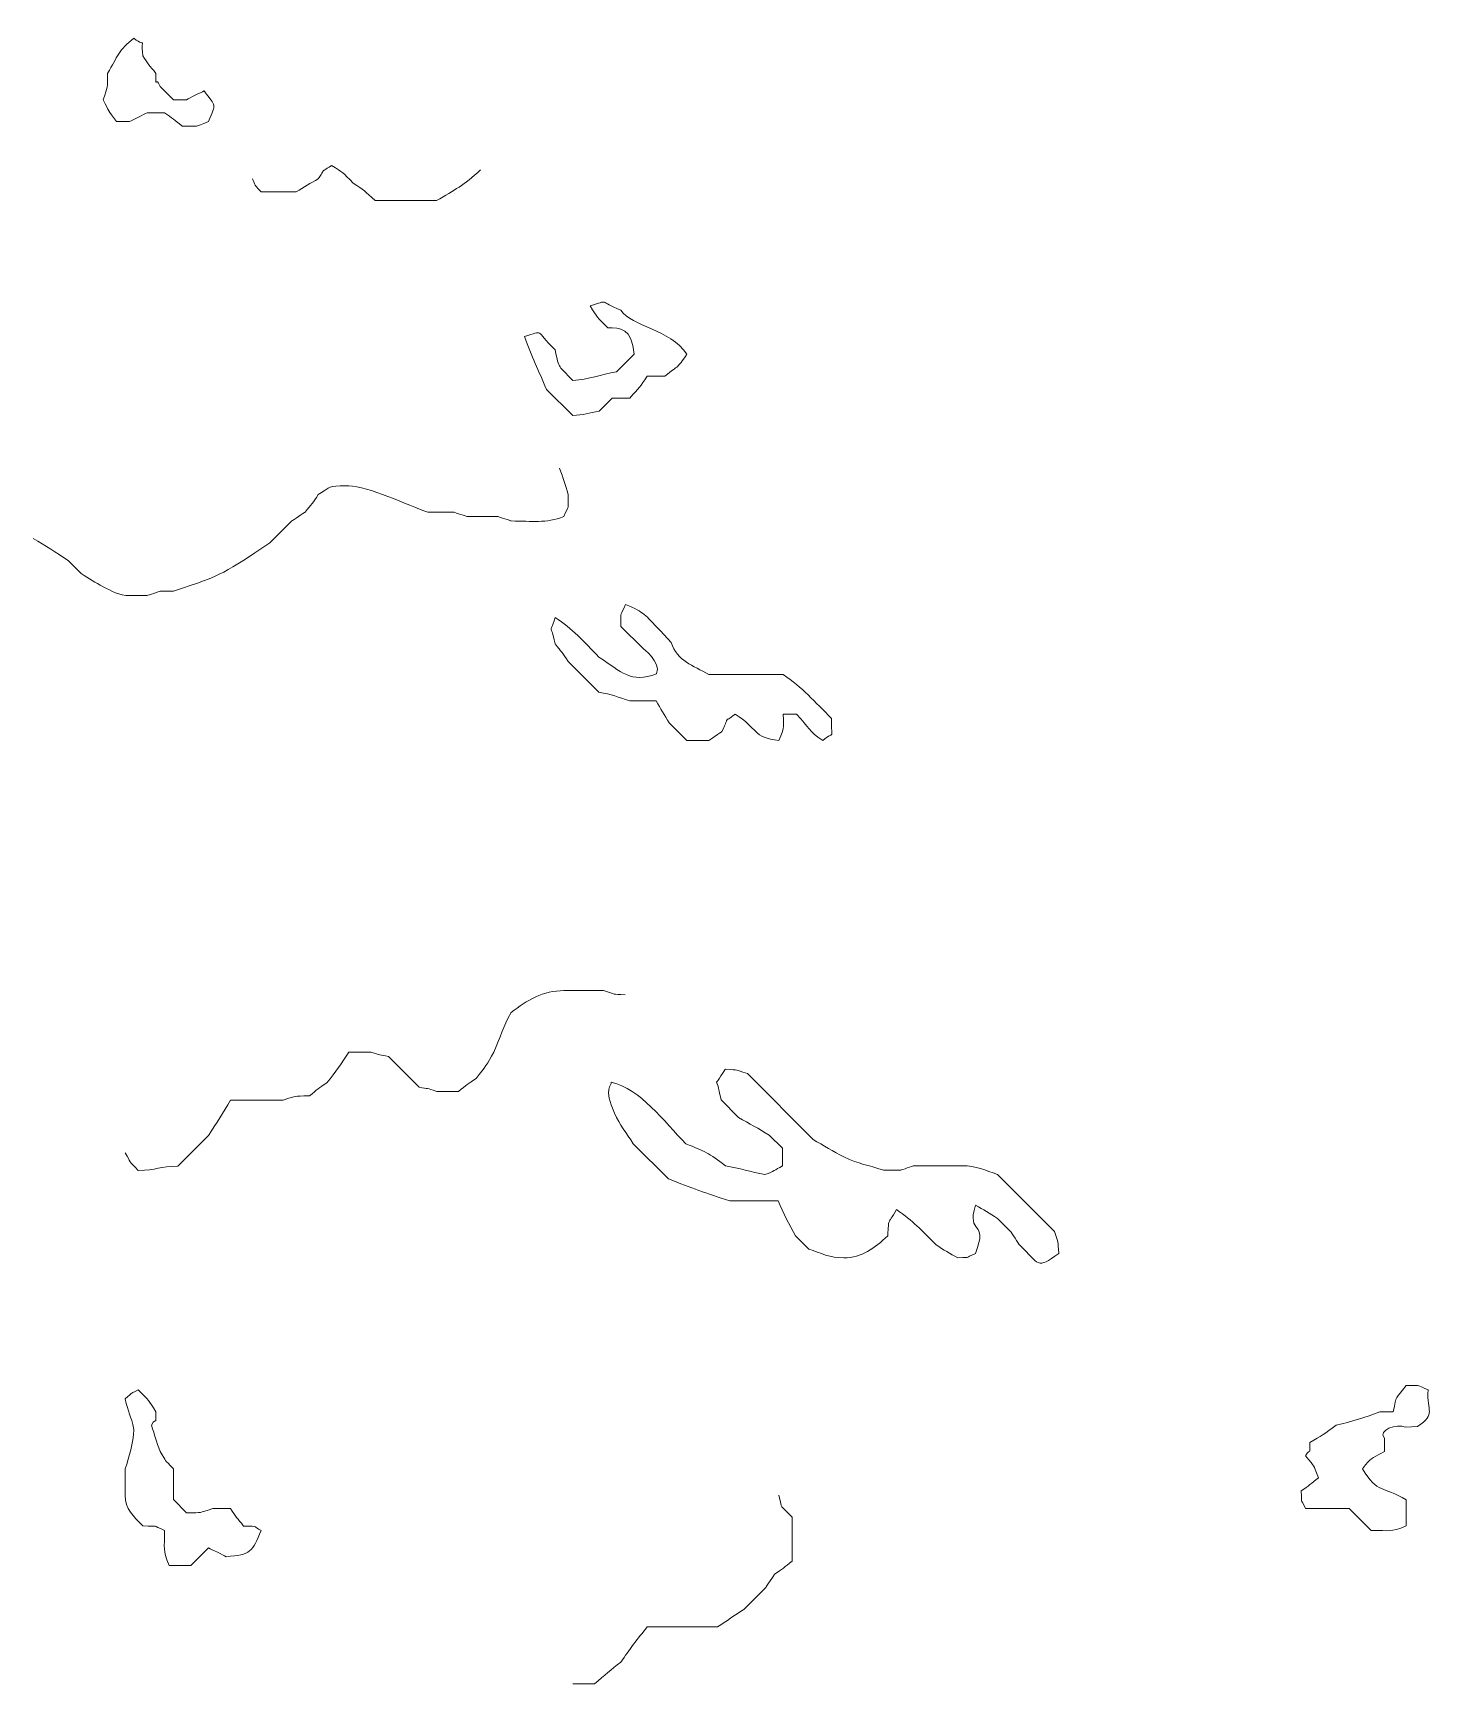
# Model space of a CAD drawing. Header units: millimetres. Extents: x -206 to 205, y -140 to 141.
# Drawn here: x 127.2 to 176.3, y -63.5 to -5.8 of the extents above; entities that cross this region are included whole.
import ezdxf

# ---------------------------------------------------------------- set-up
doc = ezdxf.new("R2010")
doc.units = ezdxf.units.MM
doc.header["$MEASUREMENT"] = 0
doc.layers.add('svg2', color=7, linetype='Continuous')

msp = doc.modelspace()

# ---------------------------------------------------------------- linework, layer by layer
at = {"layer": 'svg2', "lineweight": 9}
for points, knots in [([(129.7914, -7.1959), (130.1437, -6.607), (130.1771, -6.3723), (130.7125, -5.9687), (130.7125, -5.9687), (131.1909, -6.3652), (130.9392, -5.786), (131.0189, -6.5825), (131.0189, -6.5825), (131.2053, -6.8725), (131.2559, -6.9181), (131.4799, -7.1959), (131.4799, -7.1959), (131.4799, -7.8076), (131.4538, -7.2404), (131.6329, -7.6563), (131.6329, -7.6563), (131.6329, -7.6563), (132.0932, -8.1171), (132.0932, -8.1171), (132.0932, -8.1171), (132.0932, -8.1171), (132.5536, -8.1166), (132.5536, -8.1166), (132.5536, -8.1166), (132.6518, -8.0608), (133.0615, -7.8659), (133.1674, -7.8097), (133.1674, -7.8097), (133.594, -8.4076), (133.5899, -8.1907), (133.3208, -8.8844), (133.3208, -8.8844), (132.7965, -9.088), (133.0314, -9.0378), (132.4011, -9.0378), (132.4011, -9.0378), (132.1244, -8.8194), (132.0671, -8.7642), (131.7863, -8.577), (131.7863, -8.577), (131.7863, -8.577), (131.1729, -8.577), (131.1729, -8.577), (131.1729, -8.577), (131.0752, -8.6333), (130.6656, -8.8281), (130.5586, -8.8844), (130.5586, -8.8844), (130.5586, -8.8844), (130.0992, -8.8844), (130.0992, -8.8844), (130.0992, -8.8844), (129.7774, -8.4429), (129.8655, -8.5825), (129.6384, -8.1166), (129.6384, -8.1166), (129.8021, -7.6097), (129.7914, -7.7754), (129.7914, -7.1959)], [0, 0, 0, 0, 0.0625, 0.0625, 0.0625, 0.0625, 0.125, 0.125, 0.125, 0.125, 0.1875, 0.1875, 0.1875, 0.1875, 0.25, 0.25, 0.25, 0.25, 0.3125, 0.3125, 0.3125, 0.3125, 0.375, 0.375, 0.375, 0.375, 0.4375, 0.4375, 0.4375, 0.4375, 0.5, 0.5, 0.5, 0.5, 0.5625, 0.5625, 0.5625, 0.5625, 0.625, 0.625, 0.625, 0.625, 0.6875, 0.6875, 0.6875, 0.6875, 0.75, 0.75, 0.75, 0.75, 0.8125, 0.8125, 0.8125, 0.8125, 0.875, 0.875, 0.875, 0.875, 1, 1, 1, 1]), ([(144.3698, -16.4034), (145.0902, -16.1952), (144.7034, -16.1383), (145.4441, -16.8638), (145.4441, -16.8638), (145.5949, -17.5767), (145.5479, -17.3855), (146.0585, -17.9379), (146.0585, -17.9379), (146.6401, -17.8934), (147.0355, -17.7359), (147.593, -17.631), (147.593, -17.631), (147.593, -17.631), (148.2064, -17.0172), (148.2064, -17.0172), (148.2064, -17.0172), (148.1485, -16.0995), (147.7055, -16.0928), (147.286, -16.0964), (147.286, -16.0964), (146.8958, -15.7067), (146.9317, -15.7532), (146.6717, -15.3291), (146.6717, -15.3291), (147.372, -15.1113), (146.9275, -15.1546), (147.746, -15.4826), (147.746, -15.4826), (148.1204, -16.0602), (149.4652, -16.1215), (150.0489, -17.0172), (150.0489, -17.0172), (149.697, -17.5466), (149.7998, -17.363), (149.2805, -17.7845), (149.2805, -17.7845), (149.2805, -17.7845), (148.6667, -17.7845), (148.6667, -17.7845), (148.6667, -17.7845), (148.417, -18.1589), (148.3853, -18.1927), (148.0534, -18.5517), (148.0534, -18.5517), (148.0534, -18.5517), (147.439, -18.5517), (147.439, -18.5517), (147.439, -18.5517), (147.439, -18.5517), (146.9786, -19.0127), (146.9786, -19.0127), (146.9786, -19.0127), (146.638, -19.077), (146.4231, -19.1379), (146.0585, -19.1656), (146.0585, -19.1656), (146.0585, -19.1656), (145.1371, -18.2453), (145.1371, -18.2453), (145.1371, -18.2453), (144.8722, -17.5854), (144.6108, -17.0995), (144.3698, -16.4034)], [0, 0, 0, 0, 0.0588235, 0.0588235, 0.0588235, 0.0588235, 0.1176471, 0.1176471, 0.1176471, 0.1176471, 0.1764706, 0.1764706, 0.1764706, 0.1764706, 0.2352941, 0.2352941, 0.2352941, 0.2352941, 0.2941176, 0.2941176, 0.2941176, 0.2941176, 0.3529412, 0.3529412, 0.3529412, 0.3529412, 0.4117647, 0.4117647, 0.4117647, 0.4117647, 0.4705882, 0.4705882, 0.4705882, 0.4705882, 0.5294118, 0.5294118, 0.5294118, 0.5294118, 0.5882353, 0.5882353, 0.5882353, 0.5882353, 0.6470588, 0.6470588, 0.6470588, 0.6470588, 0.7058824, 0.7058824, 0.7058824, 0.7058824, 0.7647059, 0.7647059, 0.7647059, 0.7647059, 0.8235294, 0.8235294, 0.8235294, 0.8235294, 0.8823529, 0.8823529, 0.8823529, 0.8823529, 1, 1, 1, 1]), ([(149.1275, -26.6863), (148.5428, -26.1021), (148.6097, -26.0659), (147.8998, -25.7656), (147.8998, -25.7656), (147.7197, -26.229), (147.7458, -25.916), (147.7458, -26.5329), (147.7458, -26.5329), (147.7458, -26.5329), (148.5132, -27.2997), (148.5132, -27.2997), (148.5132, -27.2997), (148.5132, -27.2997), (149.1525, -27.7682), (148.9954, -28.1929), (148.9954, -28.1929), (148.0866, -28.5402), (147.7545, -28.114), (146.9785, -27.6071), (146.9785, -27.6071), (146.4461, -27.0741), (146.0512, -26.5969), (145.444, -26.226), (145.444, -26.226), (145.225, -26.9298), (145.29, -26.3304), (145.444, -27.1463), (145.444, -27.1463), (145.6629, -27.4219), (145.7176, -27.4802), (145.9043, -27.7607), (145.9043, -27.7607), (145.9043, -27.7607), (146.9785, -28.8348), (146.9785, -28.8348), (146.9785, -28.8348), (147.4139, -28.9166), (147.6497, -29.002), (148.0532, -29.1418), (148.0532, -29.1418), (148.0532, -29.1418), (148.9736, -29.1418), (148.9736, -29.1418), (148.9736, -29.1418), (149.1306, -29.4077), (149.2753, -29.643), (149.4344, -29.909), (149.4344, -29.909), (149.4344, -29.909), (150.0477, -30.5229), (150.0477, -30.5229), (150.0477, -30.5229), (150.0477, -30.5229), (150.8151, -30.5229), (150.8151, -30.5229), (150.8151, -30.5229), (150.8339, -30.5136), (151.2493, -30.2328), (151.2754, -30.2154), (151.2754, -30.2154), (151.593, -29.5489), (151.2896, -29.9745), (151.7362, -29.6022), (151.7362, -29.6022), (152.5485, -30.0994), (152.3516, -30.4318), (153.2709, -30.5229), (153.2709, -30.5229), (153.4749, -29.998), (153.4243, -30.2328), (153.4243, -29.6022), (153.4243, -29.6022), (153.4243, -29.6022), (153.8847, -29.6022), (153.8847, -29.6022), (153.8847, -29.6022), (154.3491, -30.1059), (154.2837, -30.1765), (154.8055, -30.5229), (154.8055, -30.5229), (155.231, -30.1566), (155.094, -30.598), (155.1124, -29.7556), (155.1124, -29.7556), (154.521, -29.1643), (154.0826, -28.666), (153.4243, -28.221), (153.4243, -28.221), (153.4243, -28.221), (150.8151, -28.221), (150.8151, -28.221), (150.8151, -28.221), (150.2703, -27.8941), (149.7132, -27.7467), (149.505, -27.1032), (149.505, -27.1032), (149.505, -27.1032), (149.1275, -26.6863), (149.1275, -26.6863)], [0, 0, 0, 0, 0.0384615, 0.0384615, 0.0384615, 0.0384615, 0.0769231, 0.0769231, 0.0769231, 0.0769231, 0.1153846, 0.1153846, 0.1153846, 0.1153846, 0.1538462, 0.1538462, 0.1538462, 0.1538462, 0.1923077, 0.1923077, 0.1923077, 0.1923077, 0.2307692, 0.2307692, 0.2307692, 0.2307692, 0.2692308, 0.2692308, 0.2692308, 0.2692308, 0.3076923, 0.3076923, 0.3076923, 0.3076923, 0.3461538, 0.3461538, 0.3461538, 0.3461538, 0.3846154, 0.3846154, 0.3846154, 0.3846154, 0.4230769, 0.4230769, 0.4230769, 0.4230769, 0.4615385, 0.4615385, 0.4615385, 0.4615385, 0.5, 0.5, 0.5, 0.5, 0.5384615, 0.5384615, 0.5384615, 0.5384615, 0.5769231, 0.5769231, 0.5769231, 0.5769231, 0.6153846, 0.6153846, 0.6153846, 0.6153846, 0.6538462, 0.6538462, 0.6538462, 0.6538462, 0.6923077, 0.6923077, 0.6923077, 0.6923077, 0.7307692, 0.7307692, 0.7307692, 0.7307692, 0.7692308, 0.7692308, 0.7692308, 0.7692308, 0.8076923, 0.8076923, 0.8076923, 0.8076923, 0.8461538, 0.8461538, 0.8461538, 0.8461538, 0.8846154, 0.8846154, 0.8846154, 0.8846154, 0.9230769, 0.9230769, 0.9230769, 0.9230769, 1, 1, 1, 1]), ([(147.4097, -42.4773), (148.4268, -42.6916), (149.2492, -43.8558), (150.0186, -44.6257), (150.0186, -44.6257), (150.6324, -44.8722), (150.8523, -44.9607), (151.3997, -45.3929), (151.3997, -45.3929), (151.8852, -45.485), (152.2954, -45.6084), (152.7808, -45.7005), (152.7808, -45.7005), (153.1133, -45.5803), (153.1046, -45.5639), (153.3946, -45.3929), (153.3946, -45.3929), (153.3946, -45.3929), (153.3946, -44.7792), (153.3946, -44.7792), (153.3946, -44.7792), (153.3946, -44.7792), (152.9342, -44.3194), (152.9342, -44.3194), (152.9342, -44.3194), (152.5588, -44.0942), (152.2356, -43.93), (151.8601, -43.705), (151.8601, -43.705), (151.8601, -43.705), (151.2463, -43.0911), (151.2463, -43.0911), (151.2463, -43.0911), (151.1773, -42.7618), (151.2089, -42.8272), (151.0927, -42.4773), (151.0927, -42.4773), (151.1026, -42.4594), (151.3829, -42.043), (151.3997, -42.0175), (151.3997, -42.0175), (151.9266, -42.0588), (151.6759, -42.0118), (152.167, -42.1699), (152.167, -42.1699), (152.167, -42.1699), (154.4689, -44.4722), (154.4689, -44.4722), (154.4689, -44.4722), (154.8269, -44.6866), (155.1794, -44.8917), (155.5431, -45.0866), (155.5431, -45.0866), (156.0975, -45.3439), (156.3671, -45.3658), (156.9242, -45.5465), (156.9242, -45.5465), (156.9242, -45.5465), (157.538, -45.5465), (157.538, -45.5465), (157.538, -45.5465), (157.5478, -45.5429), (157.9728, -45.4022), (157.9989, -45.3929), (157.9989, -45.3929), (157.9989, -45.3929), (158.9191, -45.3929), (158.9191, -45.3929), (158.9191, -45.3929), (158.9191, -45.3929), (159.6864, -45.3929), (159.6864, -45.3929), (159.6864, -45.3929), (160.1596, -45.3929), (160.5044, -45.5577), (160.9142, -45.6999), (160.9142, -45.6999), (160.9142, -45.6999), (162.9091, -47.6948), (162.9091, -47.6948), (162.9091, -47.6948), (163.0584, -48.1455), (163.0252, -47.9773), (163.0625, -48.4622), (163.0625, -48.4622), (162.2732, -49.0249), (162.3971, -48.8555), (161.6814, -48.1552), (161.6814, -48.1552), (161.6716, -48.1368), (161.3914, -47.7209), (161.3745, -47.6948), (161.3745, -47.6948), (161.3745, -47.6948), (160.9142, -47.2344), (160.9142, -47.2344), (160.9142, -47.2344), (160.6369, -47.0493), (160.4328, -46.927), (160.1468, -46.7741), (160.1468, -46.7741), (159.8097, -47.8571), (160.6215, -47.2397), (160.1468, -48.4622), (160.1468, -48.4622), (159.7034, -48.653), (160.0916, -48.5716), (159.533, -48.6156), (159.533, -48.6156), (159.2388, -48.4611), (159.0476, -48.3399), (158.7657, -48.1552), (158.7657, -48.1552), (158.2464, -47.6361), (157.9627, -47.3184), (157.3846, -46.9276), (157.3846, -46.9276), (157.0408, -47.5236), (157.1298, -47.169), (157.0776, -47.8484), (157.0776, -47.8484), (156.6271, -48.2642), (156.1645, -48.6156), (155.5431, -48.6156), (155.5431, -48.6156), (155.0699, -48.6156), (154.7251, -48.451), (154.3154, -48.3087), (154.3154, -48.3087), (154.3154, -48.3087), (153.855, -47.8484), (153.855, -47.8484), (153.855, -47.8484), (153.6105, -47.4392), (153.4387, -47.0448), (153.2412, -46.6207), (153.2412, -46.6207), (153.2412, -46.6207), (151.5531, -46.6212), (151.5531, -46.6212), (151.5531, -46.6212), (150.7117, -46.3475), (150.2278, -46.1833), (149.4048, -45.8533), (149.4048, -45.8533), (149.4048, -45.8533), (148.1771, -44.6257), (148.1771, -44.6257), (148.1771, -44.6257), (147.932, -44.2508), (147.7116, -43.9719), (147.5198, -43.5514), (147.5198, -43.5514), (147.127, -42.6865), (147.4236, -42.5888), (147.4097, -42.4773)], [0, 0, 0, 0, 0.025, 0.025, 0.025, 0.025, 0.05, 0.05, 0.05, 0.05, 0.075, 0.075, 0.075, 0.075, 0.1, 0.1, 0.1, 0.1, 0.125, 0.125, 0.125, 0.125, 0.15, 0.15, 0.15, 0.15, 0.175, 0.175, 0.175, 0.175, 0.2, 0.2, 0.2, 0.2, 0.225, 0.225, 0.225, 0.225, 0.25, 0.25, 0.25, 0.25, 0.275, 0.275, 0.275, 0.275, 0.3, 0.3, 0.3, 0.3, 0.325, 0.325, 0.325, 0.325, 0.35, 0.35, 0.35, 0.35, 0.375, 0.375, 0.375, 0.375, 0.4, 0.4, 0.4, 0.4, 0.425, 0.425, 0.425, 0.425, 0.45, 0.45, 0.45, 0.45, 0.475, 0.475, 0.475, 0.475, 0.5, 0.5, 0.5, 0.5, 0.525, 0.525, 0.525, 0.525, 0.55, 0.55, 0.55, 0.55, 0.575, 0.575, 0.575, 0.575, 0.6, 0.6, 0.6, 0.6, 0.625, 0.625, 0.625, 0.625, 0.65, 0.65, 0.65, 0.65, 0.675, 0.675, 0.675, 0.675, 0.7, 0.7, 0.7, 0.7, 0.725, 0.725, 0.725, 0.725, 0.75, 0.75, 0.75, 0.75, 0.775, 0.775, 0.775, 0.775, 0.8, 0.8, 0.8, 0.8, 0.825, 0.825, 0.825, 0.825, 0.85, 0.85, 0.85, 0.85, 0.875, 0.875, 0.875, 0.875, 0.9, 0.9, 0.9, 0.9, 0.925, 0.925, 0.925, 0.925, 0.95, 0.95, 0.95, 0.95, 1, 1, 1, 1]), ([(175.2151, -57.0704), (174.3823, -56.5894), (174.232, -56.878), (173.6805, -55.9956), (173.6805, -55.9956), (174.0227, -55.5541), (173.9173, -55.6994), (174.4479, -55.3817), (174.4479, -55.3817), (174.4479, -55.3817), (174.4479, -54.9213), (174.4479, -54.9213), (174.4479, -54.9213), (174.2141, -54.6441), (174.8658, -54.3919), (175.1869, -54.5316), (175.1869, -54.5316), (175.1869, -54.5316), (175.605, -54.5152), (175.605, -54.5152), (175.605, -54.5152), (176.2878, -54.0436), (175.9057, -54.0135), (175.9824, -53.2328), (175.9824, -53.2328), (175.4929, -53.0379), (175.8361, -53.0932), (175.2151, -53.0794), (175.2151, -53.0794), (174.8186, -53.5817), (174.8868, -53.373), (174.7547, -54.0006), (174.7547, -54.0006), (174.7547, -54.0006), (174.2943, -54.0012), (174.2943, -54.0012), (174.2943, -54.0012), (173.7813, -54.1786), (173.3046, -54.3587), (172.7598, -54.4615), (172.7598, -54.4615), (172.3639, -54.7746), (172.2468, -54.8308), (171.839, -55.0749), (171.839, -55.0749), (171.839, -55.5889), (171.8836, -55.2165), (171.6856, -55.5353), (171.6856, -55.5353), (172.0539, -56.0027), (171.9234, -55.7603), (172.146, -56.303), (172.146, -56.303), (171.8744, -56.5179), (171.8176, -56.5807), (171.5321, -56.7628), (171.5321, -56.7628), (171.5762, -57.3209), (171.4948, -56.9328), (171.6856, -57.3768), (171.6856, -57.3768), (171.6856, -57.3768), (173.2207, -57.3768), (173.2207, -57.3768), (173.2207, -57.3768), (173.2207, -57.3768), (173.9879, -58.144), (173.9879, -58.144), (173.9879, -58.144), (174.6519, -58.144), (174.628, -58.2182), (175.2151, -57.9905), (175.2151, -57.9905), (175.2151, -57.9905), (175.2151, -57.0704), (175.2151, -57.0704)], [0, 0, 0, 0, 0.05, 0.05, 0.05, 0.05, 0.1, 0.1, 0.1, 0.1, 0.15, 0.15, 0.15, 0.15, 0.2, 0.2, 0.2, 0.2, 0.25, 0.25, 0.25, 0.25, 0.3, 0.3, 0.3, 0.3, 0.35, 0.35, 0.35, 0.35, 0.4, 0.4, 0.4, 0.4, 0.45, 0.45, 0.45, 0.45, 0.5, 0.5, 0.5, 0.5, 0.55, 0.55, 0.55, 0.55, 0.6, 0.6, 0.6, 0.6, 0.65, 0.65, 0.65, 0.65, 0.7, 0.7, 0.7, 0.7, 0.75, 0.75, 0.75, 0.75, 0.8, 0.8, 0.8, 0.8, 0.85, 0.85, 0.85, 0.85, 0.9, 0.9, 0.9, 0.9, 1, 1, 1, 1]), ([(131.4797, -54.0022), (131.2169, -53.5659), (131.2531, -53.6298), (130.8654, -53.2348), (130.8654, -53.2348), (130.4905, -53.4058), (130.7166, -53.2957), (130.4056, -53.5412), (130.4056, -53.5412), (130.5114, -54.0447), (130.6065, -54.1101), (130.7125, -54.6145), (130.7125, -54.6145), (130.6735, -55.1204), (130.5533, -55.5403), (130.4056, -55.9956), (130.4056, -55.9956), (130.4056, -55.9956), (130.4056, -56.456), (130.4056, -56.456), (130.4056, -56.456), (130.4056, -56.456), (130.4056, -56.9164), (130.4056, -56.9164), (130.4056, -56.9164), (130.4056, -57.4084), (130.6905, -57.6346), (131.0194, -57.9905), (131.0194, -57.9905), (131.6398, -58.0033), (131.2972, -57.9501), (131.7867, -58.1445), (131.7867, -58.1445), (131.7867, -58.8085), (131.7114, -58.7844), (131.9401, -59.3717), (131.9401, -59.3717), (131.9401, -59.3717), (132.7075, -59.3717), (132.7075, -59.3717), (132.7075, -59.3717), (132.7075, -59.3717), (133.3212, -58.7583), (133.3212, -58.7583), (133.3212, -58.7583), (133.4271, -58.8136), (133.8364, -59.009), (133.9346, -59.0643), (133.9346, -59.0643), (134.8165, -58.9973), (134.8436, -58.8975), (135.1623, -58.144), (135.1623, -58.144), (134.8497, -58.0197), (135.1413, -57.9911), (134.549, -57.9911), (134.549, -57.9911), (134.3243, -57.7127), (134.2742, -57.6672), (134.0886, -57.3768), (134.0886, -57.3768), (134.0886, -57.3768), (133.4748, -57.3768), (133.4748, -57.3768), (133.4748, -57.3768), (132.9325, -57.5526), (133.1571, -57.5174), (132.554, -57.5302), (132.554, -57.5302), (132.554, -57.5302), (132.0931, -57.0698), (132.0931, -57.0698), (132.0931, -57.0698), (132.0931, -57.0698), (132.0931, -55.9956), (132.0931, -55.9956), (132.0931, -55.9956), (131.7462, -55.6196), (131.8624, -55.7838), (131.6327, -55.3817), (131.6327, -55.3817), (131.485, -55.0211), (131.447, -54.8319), (131.3257, -54.4615), (131.3257, -54.4615), (131.5156, -54.1137), (131.4797, -54.5572), (131.4797, -54.0022)], [0, 0, 0, 0, 0.0434783, 0.0434783, 0.0434783, 0.0434783, 0.0869565, 0.0869565, 0.0869565, 0.0869565, 0.1304348, 0.1304348, 0.1304348, 0.1304348, 0.173913, 0.173913, 0.173913, 0.173913, 0.2173913, 0.2173913, 0.2173913, 0.2173913, 0.2608696, 0.2608696, 0.2608696, 0.2608696, 0.3043478, 0.3043478, 0.3043478, 0.3043478, 0.3478261, 0.3478261, 0.3478261, 0.3478261, 0.3913043, 0.3913043, 0.3913043, 0.3913043, 0.4347826, 0.4347826, 0.4347826, 0.4347826, 0.4782609, 0.4782609, 0.4782609, 0.4782609, 0.5217391, 0.5217391, 0.5217391, 0.5217391, 0.5652174, 0.5652174, 0.5652174, 0.5652174, 0.6086957, 0.6086957, 0.6086957, 0.6086957, 0.6521739, 0.6521739, 0.6521739, 0.6521739, 0.6956522, 0.6956522, 0.6956522, 0.6956522, 0.7391304, 0.7391304, 0.7391304, 0.7391304, 0.7826087, 0.7826087, 0.7826087, 0.7826087, 0.826087, 0.826087, 0.826087, 0.826087, 0.8695652, 0.8695652, 0.8695652, 0.8695652, 0.9130435, 0.9130435, 0.9130435, 0.9130435, 1, 1, 1, 1])]:
    msp.add_open_spline(points, degree=3, knots=knots, dxfattribs=at)
at = {"layer": 'svg2', "color": 1, "lineweight": 9}
for points, knots in [([(142.8353, -10.5728), (142.245, -11.118), (141.9339, -11.2673), (141.3007, -11.6469), (141.3007, -11.6469), (141.3007, -11.6469), (139.1528, -11.6475), (139.1528, -11.6475), (139.1528, -11.6475), (138.7922, -11.3145), (138.7569, -11.2847), (138.3855, -11.0326), (138.3855, -11.0326), (137.9957, -10.6434), (138.0417, -10.6781), (137.6182, -10.4192), (137.6182, -10.4192), (137.1434, -10.761), (137.5062, -10.3988), (137.1574, -10.8802), (137.1574, -10.8802), (136.8919, -11.0366), (136.6561, -11.1809), (136.39, -11.34), (136.39, -11.34), (136.39, -11.34), (135.1633, -11.34), (135.1633, -11.34), (135.1633, -11.34), (134.8437, -11.0214), (134.9597, -11.0623), (134.8555, -10.8802)], [0, 0, 0, 0, 0.1111111, 0.1111111, 0.1111111, 0.1111111, 0.2222222, 0.2222222, 0.2222222, 0.2222222, 0.3333333, 0.3333333, 0.3333333, 0.3333333, 0.4444444, 0.4444444, 0.4444444, 0.4444444, 0.5555556, 0.5555556, 0.5555556, 0.5555556, 0.6666667, 0.6666667, 0.6666667, 0.6666667, 0.7777778, 0.7777778, 0.7777778, 0.7777778, 1, 1, 1, 1]), ([(145.5977, -21.0071), (145.7456, -21.3682), (145.7844, -21.557), (145.9046, -21.9279), (145.9046, -21.9279), (145.9046, -22.5447), (145.9313, -22.2317), (145.7517, -22.6957), (145.7517, -22.6957), (145.1164, -22.9417), (144.6356, -22.8491), (143.9091, -22.8491), (143.9091, -22.8491), (143.9004, -22.845), (143.4749, -22.7044), (143.4498, -22.6957), (143.4498, -22.6957), (143.4498, -22.6957), (142.3746, -22.6957), (142.3746, -22.6957), (142.3746, -22.6957), (142.3659, -22.692), (141.9403, -22.5514), (141.9152, -22.5422), (141.9152, -22.5422), (141.9152, -22.5422), (140.9939, -22.5422), (140.9939, -22.5422), (140.9939, -22.5422), (140.2998, -22.3013), (138.8849, -21.6209), (138.2317, -21.6215), (138.2317, -21.6215), (138.2317, -21.6215), (137.9248, -21.6215), (137.9248, -21.6215), (137.9248, -21.6215), (137.4782, -21.6215), (137.5084, -21.7258), (137.1575, -21.9279), (137.1575, -21.9279), (136.9719, -22.2183), (136.9217, -22.2638), (136.6971, -22.5422), (136.6971, -22.5422), (136.6787, -22.5514), (136.2634, -22.8317), (136.2373, -22.8491), (136.2373, -22.8491), (136.2373, -22.8491), (135.469, -23.6164), (135.469, -23.6164), (135.469, -23.6164), (133.8806, -24.6553), (133.8756, -24.7264), (132.0934, -25.3039), (132.0934, -25.3039), (132.0934, -25.3039), (131.6336, -25.3039), (131.6336, -25.3039), (131.6336, -25.3039), (131.6239, -25.308), (131.1983, -25.4486), (131.1732, -25.4573), (131.1732, -25.4573), (131.1732, -25.4573), (130.5588, -25.4579), (130.5588, -25.4579), (130.5588, -25.4579), (130.192, -25.4573), (129.9374, -25.2896), (129.6385, -25.1509), (129.6385, -25.1509), (129.3439, -24.9965), (129.1531, -24.8753), (128.8713, -24.6901), (128.8713, -24.6901), (128.8713, -24.6901), (128.4104, -24.2298), (128.4104, -24.2298), (128.4104, -24.2298), (127.9812, -23.9493), (127.6313, -23.7028), (127.1827, -23.463)], [0, 0, 0, 0, 0.0454545, 0.0454545, 0.0454545, 0.0454545, 0.0909091, 0.0909091, 0.0909091, 0.0909091, 0.1363636, 0.1363636, 0.1363636, 0.1363636, 0.1818182, 0.1818182, 0.1818182, 0.1818182, 0.2272727, 0.2272727, 0.2272727, 0.2272727, 0.2727273, 0.2727273, 0.2727273, 0.2727273, 0.3181818, 0.3181818, 0.3181818, 0.3181818, 0.3636364, 0.3636364, 0.3636364, 0.3636364, 0.4090909, 0.4090909, 0.4090909, 0.4090909, 0.4545455, 0.4545455, 0.4545455, 0.4545455, 0.5, 0.5, 0.5, 0.5, 0.5454545, 0.5454545, 0.5454545, 0.5454545, 0.5909091, 0.5909091, 0.5909091, 0.5909091, 0.6363636, 0.6363636, 0.6363636, 0.6363636, 0.6818182, 0.6818182, 0.6818182, 0.6818182, 0.7272727, 0.7272727, 0.7272727, 0.7272727, 0.7727273, 0.7727273, 0.7727273, 0.7727273, 0.8181818, 0.8181818, 0.8181818, 0.8181818, 0.8636364, 0.8636364, 0.8636364, 0.8636364, 0.9090909, 0.9090909, 0.9090909, 0.9090909, 1, 1, 1, 1]), ([(147.8995, -39.4221), (147.3942, -39.3823), (147.6049, -39.4256), (147.1323, -39.2686), (147.1323, -39.2686), (147.1323, -39.2686), (146.672, -39.2686), (146.672, -39.2686), (146.672, -39.2686), (146.672, -39.2686), (145.7517, -39.2686), (145.7517, -39.2686), (145.7517, -39.2686), (145.0274, -39.2686), (144.4571, -39.6043), (143.9091, -40.0359), (143.9091, -40.0359), (143.6048, -40.5653), (143.5434, -40.8836), (143.2958, -41.417), (143.2958, -41.417), (143.0651, -41.8499), (143.0054, -41.9388), (142.6826, -42.3378), (142.6826, -42.3378), (142.3914, -42.5235), (142.3459, -42.5736), (142.0682, -42.7982), (142.0682, -42.7982), (142.0682, -42.7982), (141.3009, -42.7982), (141.3009, -42.7982), (141.3009, -42.7982), (140.9239, -42.6626), (141.038, -42.7128), (140.6871, -42.6448), (140.6871, -42.6448), (140.6871, -42.6448), (139.6134, -41.5705), (139.6134, -41.5705), (139.6134, -41.5705), (139.2835, -41.501), (139.3495, -41.5332), (138.999, -41.417), (138.999, -41.417), (138.999, -41.417), (138.2317, -41.417), (138.2317, -41.417), (138.2317, -41.417), (137.9698, -41.8181), (137.779, -42.103), (137.4645, -42.4912), (137.4645, -42.4912), (137.1745, -42.6769), (137.1284, -42.7276), (136.8505, -42.9516), (136.8505, -42.9516), (136.2475, -42.9645), (136.4721, -42.9291), (135.9298, -43.1051), (135.9298, -43.1051), (135.9298, -43.1051), (134.0883, -43.1051), (134.0883, -43.1051), (134.0883, -43.1051), (133.8316, -43.5338), (133.5988, -43.9081), (133.3211, -44.3327), (133.3211, -44.3327), (133.3211, -44.3327), (132.2468, -45.407), (132.2468, -45.407), (132.2468, -45.407), (131.6039, -45.4218), (131.5087, -45.5466), (130.8662, -45.5604), (130.8662, -45.5604), (130.5056, -45.2008), (130.6197, -45.3016), (130.4059, -44.9466)], [0, 0, 0, 0, 0.047619, 0.047619, 0.047619, 0.047619, 0.0952381, 0.0952381, 0.0952381, 0.0952381, 0.1428571, 0.1428571, 0.1428571, 0.1428571, 0.1904762, 0.1904762, 0.1904762, 0.1904762, 0.2380952, 0.2380952, 0.2380952, 0.2380952, 0.2857143, 0.2857143, 0.2857143, 0.2857143, 0.3333333, 0.3333333, 0.3333333, 0.3333333, 0.3809524, 0.3809524, 0.3809524, 0.3809524, 0.4285714, 0.4285714, 0.4285714, 0.4285714, 0.4761905, 0.4761905, 0.4761905, 0.4761905, 0.5238095, 0.5238095, 0.5238095, 0.5238095, 0.5714286, 0.5714286, 0.5714286, 0.5714286, 0.6190476, 0.6190476, 0.6190476, 0.6190476, 0.6666667, 0.6666667, 0.6666667, 0.6666667, 0.7142857, 0.7142857, 0.7142857, 0.7142857, 0.7619048, 0.7619048, 0.7619048, 0.7619048, 0.8095238, 0.8095238, 0.8095238, 0.8095238, 0.8571429, 0.8571429, 0.8571429, 0.8571429, 0.9047619, 0.9047619, 0.9047619, 0.9047619, 1, 1, 1, 1]), ([(153.2703, -56.9164), (153.434, -57.518), (153.2193, -57.1282), (153.7307, -57.6837), (153.7307, -57.6837), (153.7307, -57.6837), (153.7307, -59.2183), (153.7307, -59.2183), (153.7307, -59.2183), (153.4551, -59.4368), (153.3978, -59.491), (153.1169, -59.6786), (153.1169, -59.6786), (153.1078, -59.697), (152.8269, -60.1129), (152.8105, -60.139), (152.8105, -60.139), (152.8105, -60.139), (152.0432, -60.9063), (152.0432, -60.9063), (152.0432, -60.9063), (151.7322, -61.1095), (151.4335, -61.3171), (151.1225, -61.5201), (151.1225, -61.5201), (151.1225, -61.5201), (148.6666, -61.5201), (148.6666, -61.5201), (148.6666, -61.5201), (148.3331, -61.9315), (148.0344, -62.3207), (147.7458, -62.7474), (147.7458, -62.7474), (147.3873, -63.0394), (147.1822, -63.1852), (146.8257, -63.5152), (146.8257, -63.5152), (146.8257, -63.5152), (146.0583, -63.5146), (146.0583, -63.5146)], [0, 0, 0, 0, 0.0909091, 0.0909091, 0.0909091, 0.0909091, 0.1818182, 0.1818182, 0.1818182, 0.1818182, 0.2727273, 0.2727273, 0.2727273, 0.2727273, 0.3636364, 0.3636364, 0.3636364, 0.3636364, 0.4545455, 0.4545455, 0.4545455, 0.4545455, 0.5454545, 0.5454545, 0.5454545, 0.5454545, 0.6363636, 0.6363636, 0.6363636, 0.6363636, 0.7272727, 0.7272727, 0.7272727, 0.7272727, 0.8181818, 0.8181818, 0.8181818, 0.8181818, 1, 1, 1, 1])]:
    msp.add_open_spline(points, degree=3, knots=knots, dxfattribs=at)

doc.saveas('drawing.dxf')
